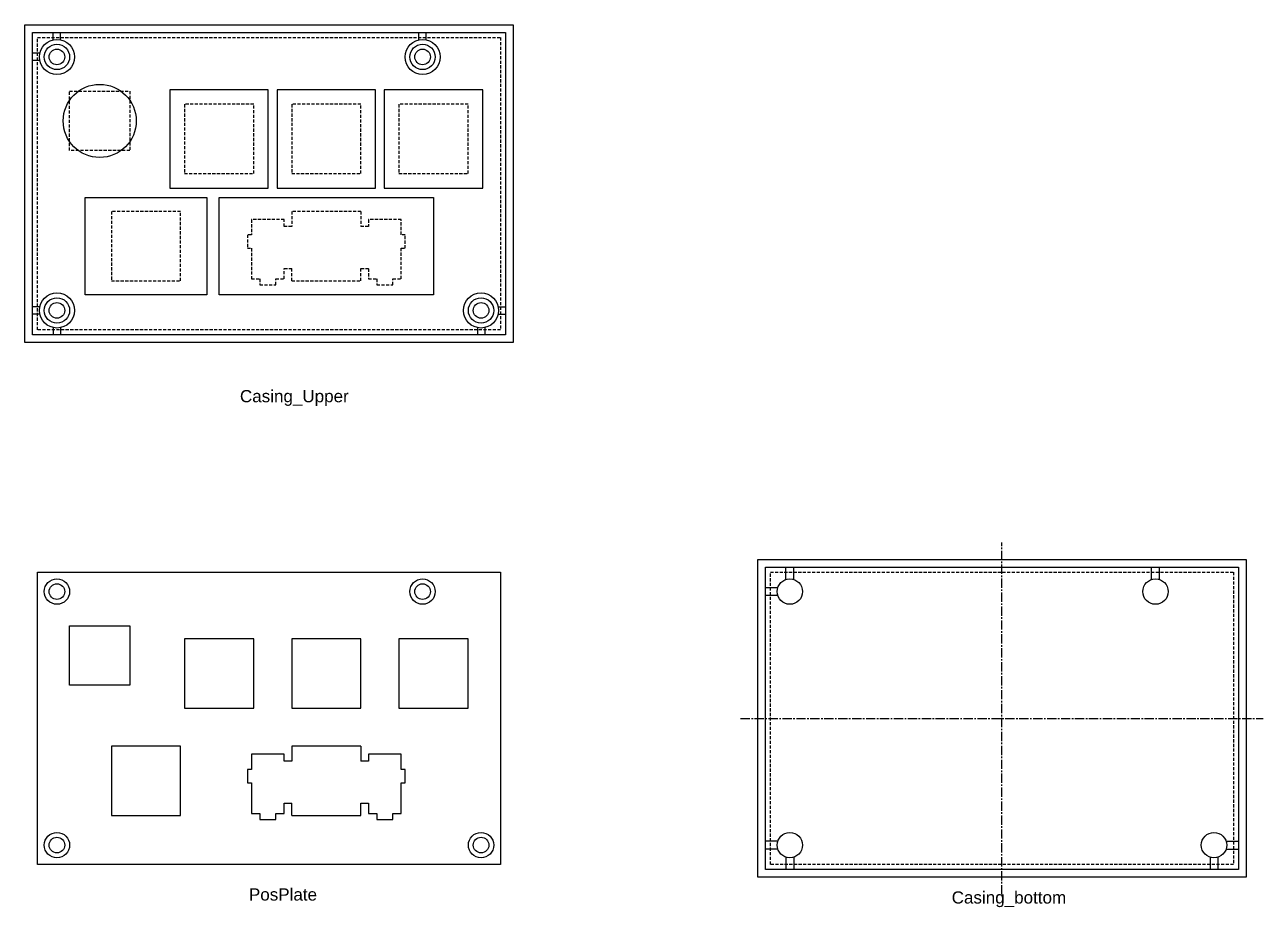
# Model space of a CAD drawing. Header units: millimetres. Extents: x 2114 to 2619, y 792 to 991.
# Drawn here: x 2364.8 to 2618.9, y 810.4 to 991.4 of the extents above; entities that cross this region are included whole.
import ezdxf

# ---------------------------------------------------------------- set-up
doc = ezdxf.new("R2010")
doc.units = ezdxf.units.MM
doc.header["$LTSCALE"] = 0.1
doc.linetypes.add('CENTER2', pattern=[28.575, 19.05, -3.175, 3.175, -3.175])
doc.linetypes.add('HIDDEN', pattern=[9.525, 6.35, -3.175])
doc.styles.get("Standard").update_dxf_attribs({"font": 'arial.ttf'})

# ---------------------------------------------------------------- blocks, each defined once
blk = doc.blocks.new('*U122')
at = {"color": 0, "linetype": 'CENTER2', "transparency": 16777216}
blk.add_line((-53.6, 0), (53.6, 0), dxfattribs=at)
blk = doc.blocks.new('*U123')
at = {"color": 0, "linetype": 'CENTER2', "transparency": 16777216}
blk.add_line((0, -36.1), (0, 36.1), dxfattribs=at)

msp = doc.modelspace()

# ---------------------------------------------------------------- linework, layer by layer
for p, q in [((2370.677, 988.283), (2370.677, 989.762)), ((2372.177, 988.283), (2372.177, 989.762)), ((2445.677, 988.283), (2445.677, 989.762)), ((2447.177, 988.283), (2447.177, 989.762)), ((2367.906, 985.512), (2366.427, 985.512)), ((2367.906, 984.012), (2366.427, 984.012)), ((2367.906, 933.512), (2366.427, 933.512)), ((2461.948, 933.512), (2463.427, 933.512)), ((2367.906, 932.012), (2366.427, 932.012)), ((2461.948, 932.012), (2463.427, 932.012)), ((2370.677, 929.241), (2370.677, 927.762)), ((2372.177, 929.241), (2372.177, 927.762)), ((2457.677, 929.241), (2457.677, 927.762)), ((2459.177, 929.241), (2459.177, 927.762)), ((2520.979, 877.573), (2520.979, 880.099)), ((2522.579, 877.573), (2522.579, 880.099)), ((2595.979, 877.573), (2595.979, 880.099)), ((2597.579, 877.573), (2597.579, 880.099)), ((2519.305, 875.899), (2516.779, 875.899)), ((2519.305, 874.299), (2516.779, 874.299)), ((2418.059, 841.723), (2411.311, 841.723)), ((2411.311, 841.723), (2411.311, 838.64)), ((2418.059, 840.334), (2418.059, 841.723)), ((2419.586, 843.384), (2419.586, 840.334)), ((2433.786, 843.384), (2433.786, 840.334)), ((2442.061, 841.733), (2435.312, 841.733)), ((2435.312, 841.733), (2435.312, 840.334)), ((2442.061, 838.64), (2442.061, 841.733)), ((2411.311, 838.64), (2410.485, 838.64)), ((2410.485, 838.64), (2410.485, 835.843)), ((2419.586, 840.334), (2418.059, 840.334)), ((2435.312, 840.334), (2433.786, 840.334)), ((2442.887, 838.64), (2442.061, 838.64)), ((2442.887, 835.843), (2442.887, 838.64)), ((2410.485, 835.843), (2411.311, 835.843)), ((2411.311, 835.843), (2411.311, 829.572)), ((2442.061, 829.572), (2442.061, 835.843)), ((2442.061, 835.843), (2442.887, 835.843)), ((2418.059, 829.572), (2418.059, 831.703)), ((2418.059, 831.703), (2419.586, 831.703)), ((2419.586, 829.184), (2419.586, 831.703)), ((2433.786, 831.67), (2433.786, 831.703)), ((2433.786, 831.703), (2435.312, 831.703)), ((2433.786, 829.184), (2433.786, 831.67)), ((2435.312, 831.67), (2435.312, 831.703)), ((2435.312, 831.67), (2435.312, 829.572)), ((2411.311, 829.572), (2413.035, 829.572)), ((2413.035, 829.572), (2413.035, 828.371)), ((2413.035, 828.371), (2416.335, 828.371)), ((2416.335, 828.371), (2416.335, 829.572)), ((2416.335, 829.572), (2418.059, 829.572)), ((2435.312, 829.572), (2437.037, 829.572)), ((2437.037, 829.572), (2437.037, 828.371)), ((2437.037, 828.371), (2440.337, 828.371)), ((2440.337, 828.371), (2440.337, 829.572)), ((2440.337, 829.572), (2442.061, 829.572)), ((2519.305, 823.899), (2516.779, 823.899)), ((2611.253, 823.899), (2613.779, 823.899)), ((2519.305, 822.299), (2516.779, 822.299)), ((2520.979, 820.625), (2520.979, 818.099)), ((2522.579, 820.625), (2522.579, 818.099)), ((2607.979, 820.625), (2607.979, 818.099)), ((2609.579, 820.625), (2609.579, 818.099)), ((2611.253, 822.299), (2613.779, 822.299))]:
    msp.add_line(p, q)
at = {"linetype": 'HIDDEN'}
for p, q in [((2419.586, 953.047), (2419.586, 949.997)), ((2433.786, 953.047), (2433.786, 949.997)), ((2418.059, 951.387), (2411.311, 951.387)), ((2411.311, 951.387), (2411.311, 948.303)), ((2418.059, 949.997), (2418.059, 951.387)), ((2442.061, 951.397), (2435.312, 951.397)), ((2435.312, 951.397), (2435.312, 949.997)), ((2442.061, 948.303), (2442.061, 951.397)), ((2411.311, 948.303), (2410.485, 948.303)), ((2410.485, 948.303), (2410.485, 945.507)), ((2419.586, 949.997), (2418.059, 949.997)), ((2435.312, 949.997), (2433.786, 949.997)), ((2442.887, 948.303), (2442.061, 948.303)), ((2442.887, 945.507), (2442.887, 948.303)), ((2410.485, 945.507), (2411.311, 945.507)), ((2411.311, 945.507), (2411.311, 939.235)), ((2442.061, 939.235), (2442.061, 945.507)), ((2442.061, 945.507), (2442.887, 945.507)), ((2418.059, 939.235), (2418.059, 941.366)), ((2418.059, 941.366), (2419.586, 941.366)), ((2419.586, 938.847), (2419.586, 941.366)), ((2433.786, 941.333), (2433.786, 941.366)), ((2433.786, 941.366), (2435.312, 941.366)), ((2433.786, 938.847), (2433.786, 941.333)), ((2435.312, 941.333), (2435.312, 941.366)), ((2435.312, 941.333), (2435.312, 939.235)), ((2411.311, 939.235), (2413.035, 939.235)), ((2413.035, 939.235), (2413.035, 938.034)), ((2413.035, 938.034), (2416.335, 938.034)), ((2416.335, 938.034), (2416.335, 939.235)), ((2416.335, 939.235), (2418.059, 939.235)), ((2435.312, 939.235), (2437.037, 939.235)), ((2437.037, 939.235), (2437.037, 938.034)), ((2437.037, 938.034), (2440.337, 938.034)), ((2440.337, 938.034), (2440.337, 939.235)), ((2440.337, 939.235), (2442.061, 939.235))]:
    msp.add_line(p, q, dxfattribs=at)
for points in [[(2364.827, 991.362), (2465.027, 991.362), (2465.027, 926.162), (2364.827, 926.162)], [(2366.427, 989.762), (2463.427, 989.762), (2463.427, 927.762), (2366.427, 927.762)], [(2414.786, 978.047), (2394.586, 978.047), (2394.586, 957.847), (2414.786, 957.847)], [(2436.786, 978.047), (2416.586, 978.047), (2416.586, 957.847), (2436.786, 957.847)], [(2458.786, 978.047), (2438.586, 978.047), (2438.586, 957.847), (2458.786, 957.847)], [(2377.186, 955.947), (2402.186, 955.947), (2402.186, 935.947), (2377.186, 935.947)], [(2404.686, 955.947), (2448.686, 955.947), (2448.686, 935.947), (2404.686, 935.947)], [(2515.179, 881.699), (2615.379, 881.699), (2615.379, 816.499), (2515.179, 816.499)], [(2367.427, 879.099), (2462.427, 879.099), (2462.427, 819.099), (2367.427, 819.099)], [(2516.779, 880.099), (2613.779, 880.099), (2613.779, 818.099), (2516.779, 818.099)], [(2374, 868.079), (2386.4, 868.079), (2386.4, 855.879), (2374, 855.879)], [(2411.786, 865.384), (2397.586, 865.384), (2397.586, 851.184), (2411.786, 851.184)], [(2433.786, 865.384), (2419.586, 865.384), (2419.586, 851.184), (2433.786, 851.184)], [(2455.786, 865.384), (2441.586, 865.384), (2441.586, 851.184), (2455.786, 851.184)], [(2396.786, 843.384), (2382.586, 843.384), (2382.586, 829.184), (2396.786, 829.184)]]:
    msp.add_lwpolyline(points, close=True)
for points in [[(2367.427, 988.762), (2462.427, 988.762), (2462.427, 928.762), (2367.427, 928.762)], [(2374, 977.742), (2386.4, 977.742), (2386.4, 965.542), (2374, 965.542)], [(2411.786, 975.047), (2397.586, 975.047), (2397.586, 960.847), (2411.786, 960.847)], [(2433.786, 975.047), (2419.586, 975.047), (2419.586, 960.847), (2433.786, 960.847)], [(2455.786, 975.047), (2441.586, 975.047), (2441.586, 960.847), (2455.786, 960.847)], [(2396.786, 953.047), (2382.586, 953.047), (2382.586, 938.847), (2396.786, 938.847)], [(2517.779, 879.099), (2612.779, 879.099), (2612.779, 819.099), (2517.779, 819.099)]]:
    msp.add_lwpolyline(points, close=True, dxfattribs=at)
for points in [[(2433.786, 953.047), (2419.586, 953.047)], [(2419.586, 938.847), (2433.786, 938.847)]]:
    msp.add_lwpolyline(points, dxfattribs=at)
for points in [[(2433.786, 843.384), (2419.586, 843.384)], [(2419.586, 829.184), (2433.786, 829.184)]]:
    msp.add_lwpolyline(points)
for centre, radius in [((2371.427, 984.762), 3.6), ((2446.427, 984.762), 3.6), ((2371.427, 984.762), 2.6), ((2371.427, 984.762), 1.6), ((2446.427, 984.762), 2.6), ((2446.427, 984.762), 1.6), ((2380.2, 971.642), 7.5), ((2371.427, 932.762), 3.6), ((2371.427, 932.762), 2.6), ((2458.427, 932.762), 3.6), ((2458.427, 932.762), 2.6), ((2371.427, 932.762), 1.6), ((2458.427, 932.762), 1.6), ((2371.427, 875.099), 2.6), ((2371.427, 875.099), 1.6), ((2446.427, 875.099), 2.6), ((2446.427, 875.099), 1.6), ((2521.779, 875.099), 2.6), ((2596.779, 875.099), 2.6), ((2371.427, 823.099), 2.6), ((2458.427, 823.099), 2.6), ((2521.779, 823.099), 2.6), ((2608.779, 823.099), 2.6), ((2371.427, 823.099), 1.6), ((2458.427, 823.099), 1.6)]:
    msp.add_circle(centre, radius)

# ---------------------------------------------------------------- block references
at = {"linetype": 'CENTER2'}
for name in ['*U123', '*U122']:
    msp.add_blockref(name, (2565.279, 849.099), dxfattribs=at)

# ---------------------------------------------------------------- texts
at = {"char_height": 2.5, "attachment_point": 1}
for s, insert in [('Casing_Upper', (2408.965, 916.437)), ('PosPlate', (2410.808, 814.224)), ('Casing_bottom', (2554.969, 813.611))]:
    msp.add_mtext_dynamic_manual_height_columns(s, width=29.54808, gutter_width=12.5, heights=[0], dxfattribs=dict(at, insert=insert))

doc.saveas('drawing.dxf')
